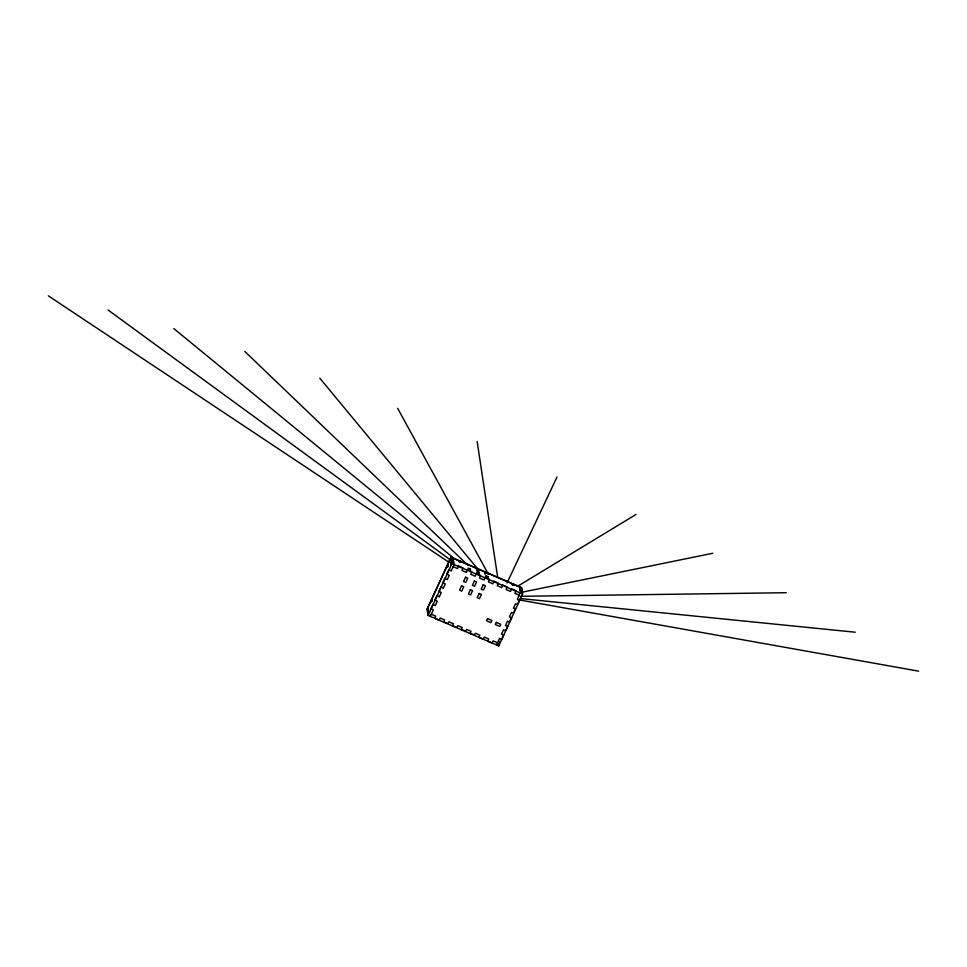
<?xml version="1.0" encoding="UTF-8"?>
<svg xmlns="http://www.w3.org/2000/svg" width="967" height="967" viewBox="0 0 967 967"><rect width="100%" height="100%" fill="white"/><g stroke="black" fill="none" stroke-linecap="round" stroke-linejoin="round"><path stroke-width="1.45" d="M447.31 566.178L448.229 565.477M450.973 557.125L427.148 608.98L428.127 615.435L498.754 645.896L522.579 594.052L521.6 587.585L450.973 557.125L451.952 563.592L428.127 615.435M427.184 609.246L451.009 557.391L521.636 587.851M427.305 610.056L428.176 607.083M427.474 611.132L428.466 608.968L427.632 612.208M427.801 613.283L428.792 611.12L427.958 614.359M496.542 644.953L499.528 638.462L501.728 639.417L503.71 635.101L501.51 634.147L503.493 629.819L505.705 630.774L507.687 626.459L505.475 625.504L507.47 621.177L509.669 622.132L511.664 617.816L509.452 616.861L511.434 612.534L513.562 612.957M514.057 611.869L515.544 608.63L513.417 608.219L515.411 603.904L517.538 604.315M518.034 603.227L519.521 599.987L517.393 599.576L520.21 592.022L522.41 592.964M507.01 582.992L556.992 477.045M485.216 573.213C487.586 573.54 485.374 571.727 485.18 573.927M513.018 585.482L512.099 584.104M485.12 573.032L485.071 573.939M431.753 600.483L431.753 601.679M458.841 561.682L459.845 561.682M431.753 600.181L431.753 601.45M517.357 586.413L635.96 514.504M458.926 561.331L459.724 561.356M512.039 584.406L512.861 584.552M521.237 592.372L712.8 553.269M448.217 565.743L447.685 567.145M520.149 596.313L786.28 592.711M520.137 598.537L855.263 632.213M519.871 600.011L918.65 671.158M521.769 588.661L519.557 587.706L519.714 588.782L521.926 589.737M522.095 590.813L519.883 589.858L520.041 590.946L522.253 591.889M451.952 563.592L522.579 594.052M453.16 566.698L457.572 568.608L458.491 565.9L462.903 567.81L461.996 570.506L466.408 572.416L467.315 569.708L471.727 571.618L470.82 574.313L475.232 576.223L476.151 573.516L480.563 575.425L479.644 578.121L484.068 580.031L484.975 577.323L489.387 579.233L488.48 581.929L492.892 583.838L493.799 581.131L498.223 583.041L497.304 585.736L501.716 587.646L502.635 584.938L507.046 586.848L506.14 589.544L510.552 591.453L511.458 588.746L515.87 590.656L514.964 593.351L519.376 595.261M431.318 614.226L435.73 616.136L434.739 618.3L439.163 620.198L440.154 618.034L444.566 619.944L443.575 622.107L446.802 622.99M497.534 642.789L493.122 640.879L492.13 643.043L487.719 641.145L488.71 638.982L484.298 637.072L483.307 639.235L478.883 637.338L479.886 635.174L475.462 633.264L474.386 634.896M455.626 626.797L452.399 625.915L453.39 623.751L448.978 621.841L447.902 623.473M464.462 630.605L461.235 629.722L462.226 627.559L457.814 625.649L456.738 627.281M473.286 634.412L470.059 633.53L471.05 631.366L466.638 629.457L465.562 631.088M48.35 295.842L449.099 562.323M107.978 309.948L450.61 560.086M173.806 328.575L455.082 559.252M244.784 351.432L467.943 565.284M319.787 378.157L477.517 568.693M397.655 408.328L488.359 574.193M513.537 584.358C516.571 586.437 509.307 583.306 512.087 583.73M477.142 441.46L497.667 577.19M499.419 641.58L499.576 642.656M498.428 643.744L498.754 645.896M487.054 572.935C490.088 575.014 482.823 571.884 485.603 572.307M460.558 561.513C463.604 563.592 456.327 560.461 459.12 560.884M450.018 559.555L450.138 560.364L451.13 558.201L453.342 559.156L453.499 560.231L451.299 559.277L450.308 561.44L450.465 562.516L451.456 560.352L453.668 561.307L453.825 562.383L451.625 561.428L450.791 564.668L451.782 562.516L453.994 563.459L454.152 564.535L451.178 571.026L448.893 569.527L446.899 573.854L449.196 575.341L447.201 579.668L444.917 578.169L442.934 582.497L445.219 583.983L443.237 588.311L440.952 586.812L438.958 591.139L441.254 592.626L439.26 596.941L436.975 595.454L434.993 599.782L437.277 601.269L435.295 605.584L432.998 604.097L431.016 608.424L433.313 609.911L430.327 616.39L430.17 615.314M447.769 564.825L446.403 567.786M431.874 599.383L430.508 602.356M461.549 585.845L459.567 590.172L461.779 591.127L463.761 586.8L461.549 585.845M465.526 577.202L463.544 581.53L465.743 582.485L467.726 578.157L465.526 577.202M470.385 589.652L468.391 593.98L470.603 594.935L472.585 590.607L470.385 589.652M474.35 581.01L472.367 585.337L474.579 586.292L476.562 581.965L474.35 581.01M479.209 593.46L477.227 597.787L479.427 598.742L481.421 594.415L479.209 593.46M483.186 584.817L481.191 589.145L483.403 590.1L485.386 585.772L483.186 584.817M487.501 618.578L486.51 620.741L490.922 622.651L491.913 620.488L487.501 618.578M496.337 622.385L495.334 624.549L499.758 626.459L500.749 624.295L496.337 622.385M478.725 570.095L476.513 569.152L476.683 570.228L478.883 571.183L478.725 570.095M470.3 568.983L468.101 568.028L468.258 569.116L470.47 570.059L470.3 568.983M479.136 572.79L476.924 571.835L477.082 572.923L479.294 573.866L479.136 572.79M487.96 576.598L485.748 575.643L485.918 576.731L488.117 577.674L487.96 576.598"/></g></svg>
